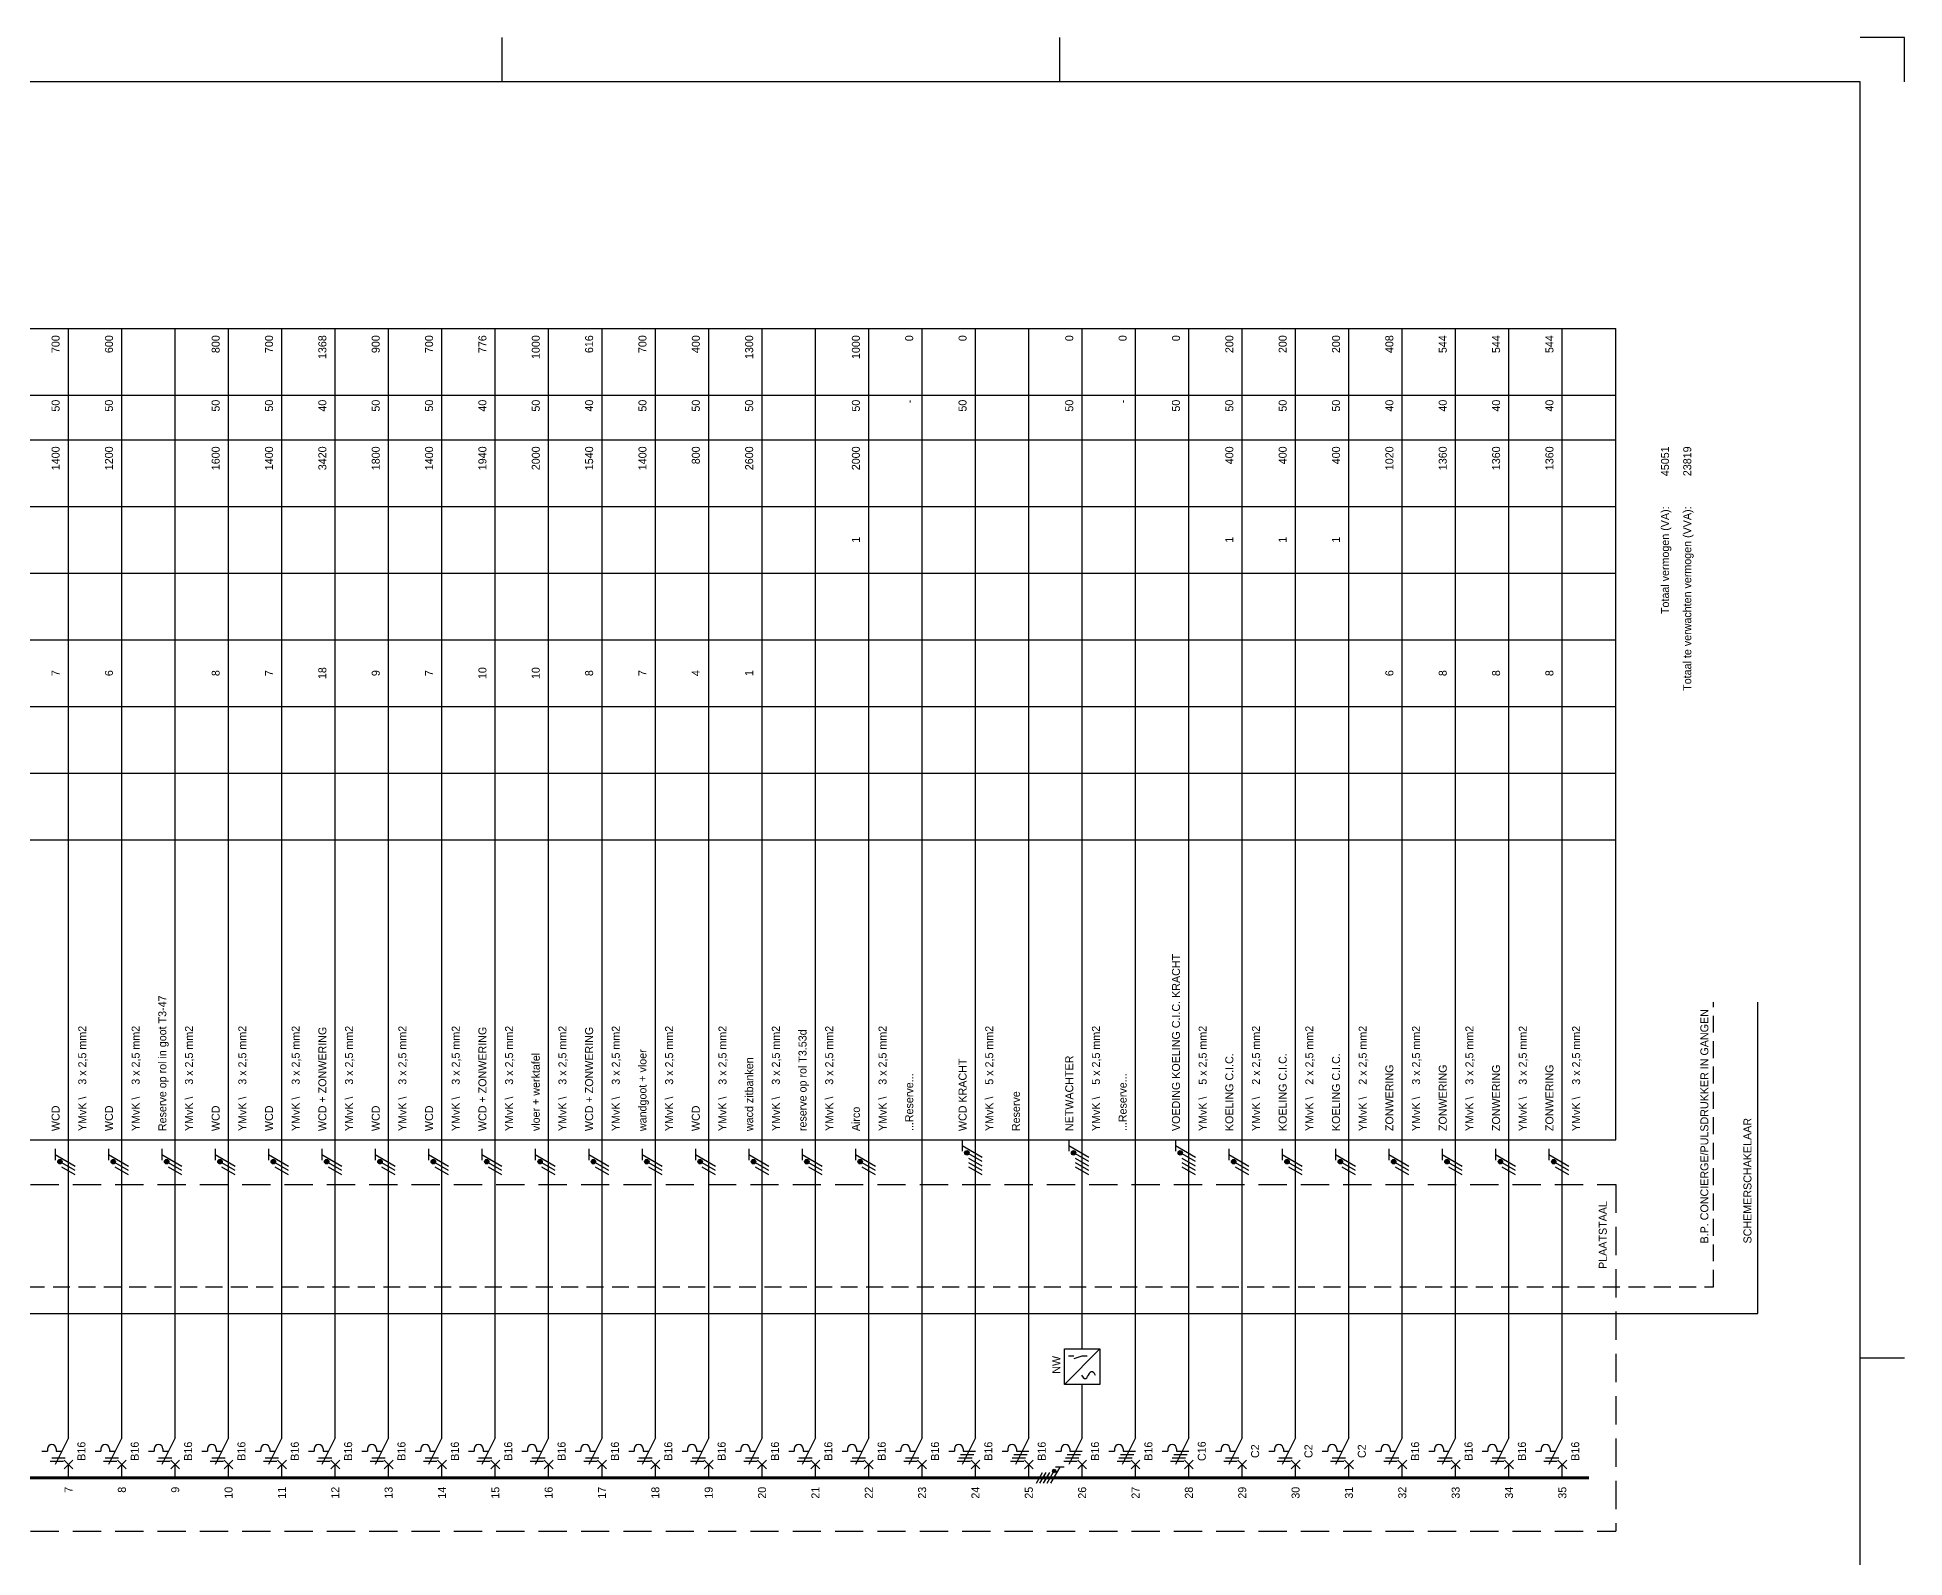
# Model space of a CAD drawing. Header units: millimetres. Extents: x 0 to 841, y 0 to 594.
# Drawn here: x 421 to 841, y 252.1 to 594 of the extents above; entities that cross this region are included whole.
import ezdxf
from ezdxf.enums import TextEntityAlignment as Align

# ---------------------------------------------------------------- set-up
doc = ezdxf.new("R2010")
doc.units = ezdxf.units.MM
doc.linetypes.add('DASHED', pattern=[19.05, 12.7, -6.35])
doc.linetypes.add('HIDDEN', pattern=[9.525, 6.35, -3.175])
doc.layers.get('0').update_dxf_attribs({"linetype": 'CONTINUOUS'})
for name, color, linetype in [('00kad018', 1, 'CONTINUOUS'), ('00kad070', 5, 'CONTINUOUS'), ('BL$2----_KADER', 7, 'CONTINUOUS'), ('EL$1----', 3, 'CONTINUOUS'), ('EL$1----_LK2+3', 3, 'CONTINUOUS')]:
    doc.layers.add(name, color=color, linetype=linetype)
doc.styles.add('BURO-018', font='BUROFONT', dxfattribs={"height": 1.8})

# ---------------------------------------------------------------- blocks, each defined once
blk = doc.blocks.new('a1-windesheim-hor')
at = {"layer": '00kad018', "color": 1}
for p, q in [((525.5, 594), (525.5, 584)), ((651, 584), (651, 594)), ((841, 594), (831, 594)), ((841, 584), (841, 594)), ((831, 297), (841, 297))]:
    blk.add_line(p, q, dxfattribs=at)
at = {"layer": '00kad070', "color": 5}
for p, q in [((831, 584), (20, 584)), ((831, 10), (831, 584))]:
    blk.add_line(p, q, dxfattribs=at)
blk = doc.blocks.new('B3')
at = {"color": 0, "linetype": 'Continuous'}
for p, q in [((0, 9), (0, 21)), ((0, 9), (-3, 3)), ((-6, 6), (-4.75, 6)), ((-4.75, 6.5), (-4.75, 6)), ((-3.75, 4.5), (-0.75, 4.5)), ((-2.75, 6.5), (-2.75, 6)), ((-2.75, 6), (-1.5, 6)), ((-4.125, 3.75), (-1.125, 3.75)), ((-1, 4), (1, 2)), ((-1, 2), (1, 4)), ((0, 0), (0, 3))]:
    blk.add_line(p, q, dxfattribs=at)
blk.add_arc((-3.75, 6.5), 1, 0, 180, dxfattribs=at)
at = {"color": 1, "style": 'BURO-018'}
blk.add_attdef('E_VRIJ1', (-3, 12), '', height=1.8, rotation=90, dxfattribs=at)
at = {"color": 1, "linetype": 'Continuous', "style": 'BURO-018'}
blk.add_attdef('E_IIA', text='', height=1.8, rotation=90, dxfattribs=at).set_placement((2, 6), align=Align.TOP_CENTER)
blk = doc.blocks.new('m1')
at = {"color": 0, "linetype": 'Continuous'}
blk.add_line((0, 21), (0, 33), dxfattribs=at)
blk = doc.blocks.new('b1s')
at = {"color": 0, "linetype": 'Continuous'}
blk.add_line((0, 33), (0, 54), dxfattribs=at)
blk = doc.blocks.new('m1s')
at = {"color": 0, "linetype": 'Continuous'}
blk.add_line((0, 54), (0, 66), dxfattribs=at)
blk = doc.blocks.new('B5')
at = {"color": 0, "linetype": 'Continuous'}
for p, q in [((0, 9), (0, 21)), ((0, 9), (-3, 3)), ((-6, 6), (-4.75, 6)), ((-4.75, 6.5), (-4.75, 6)), ((-3.75, 4.5), (-0.75, 4.5)), ((-3.375, 5.25), (-0.375, 5.25)), ((-2.75, 6.5), (-2.75, 6)), ((-2.75, 6), (0, 6)), ((-4.125, 3.75), (-1.125, 3.75)), ((-1, 2), (1, 4)), ((-1, 4), (1, 2)), ((0, 0), (0, 3))]:
    blk.add_line(p, q, dxfattribs=at)
blk.add_arc((-3.75, 6.5), 1, 0, 180, dxfattribs=at)
at = {"color": 1, "style": 'BURO-018'}
blk.add_attdef('E_VRIJ1', (-3, 12), '', height=1.8, rotation=90, dxfattribs=at)
at = {"color": 1, "linetype": 'Continuous', "style": 'BURO-018'}
blk.add_attdef('E_IIA', text='', height=1.8, rotation=90, dxfattribs=at).set_placement((2, 6), align=Align.TOP_CENTER)
blk = doc.blocks.new('111104')
at = {"color": 0, "linetype": 'Continuous'}
for p, q in [((-3, 6.98), (-3, 4.48)), ((-3, 5.73), (1.5, 3.13)), ((1.5, 2.13), (-1.5, 3.87)), ((1.5, 1.13), (-1.5, 2.87)), ((1.5, 0.13), (-1.5, 1.87)), ((1.5, -0.87), (-1.5, 0.87))]:
    blk.add_line(p, q, dxfattribs=at)
at = {"color": 0, "linetype": 'Continuous', "const_width": 0.5}
blk.add_lwpolyline([(-1.68, 4.12, 1), (-2.18, 4.12, 1)], format="xyb", close=True, dxfattribs=at)
at = {"color": 0, "linetype": 'Continuous'}
blk.add_circle((-1.93, 4.12), 0.5, dxfattribs=at)
blk = doc.blocks.new('020209')
at = {"color": 0, "linetype": 'Continuous'}
blk.add_lwpolyline([(-3, 0), (-2.31, 1.05), (-1.72, 1.53), (-1.22, 1.55), (-0.78, 1.22), (-0.38, 0.67), (0, 0), (0.38, -0.67), (0.78, -1.22), (1.22, -1.55), (1.72, -1.53), (2.31, -1.05), (3, 0)], dxfattribs=at)
blk = doc.blocks.new('L3')
at = {"color": 0, "linetype": 'Continuous'}
for p, q in [((-3, 75.98), (-3, 73.48)), ((-3, 74.73), (1.5, 72.13)), ((1.5, 71.13), (-1.5, 72.87)), ((1.5, 70.13), (-1.5, 71.87)), ((1.5, 69.13), (-1.5, 70.87)), ((1.5, 68.13), (-1.5, 69.87))]:
    blk.add_line(p, q, dxfattribs=at)
at = {"color": 0, "linetype": 'Continuous', "const_width": 0.5}
blk.add_lwpolyline([(-1.68, 73.12, 1), (-2.18, 73.12, 1)], format="xyb", close=True, dxfattribs=at)
at = {"color": 0, "linetype": 'Continuous'}
blk.add_circle((-1.93, 73.12), 0.5, dxfattribs=at)
blk = doc.blocks.new('L1')
at = {"color": 0, "linetype": 'Continuous'}
for p, q in [((-3, 73.98), (-3, 71.48)), ((-3, 72.73), (1.5, 70.13)), ((1.5, 69.13), (-1.5, 70.87)), ((1.5, 68.13), (-1.5, 69.87))]:
    blk.add_line(p, q, dxfattribs=at)
at = {"color": 0, "linetype": 'Continuous', "const_width": 0.5}
blk.add_lwpolyline([(-1.68, 71.12, 1), (-2.18, 71.12, 1)], format="xyb", close=True, dxfattribs=at)
at = {"color": 0, "linetype": 'Continuous'}
blk.add_circle((-1.93, 71.12), 0.5, dxfattribs=at)

msp = doc.modelspace()

# ---------------------------------------------------------------- linework, layer by layer
at = {"layer": 'EL$1----', "linetype": 'DASHED', "ltscale": 0.3}
for p, q in [((798, 313), (798, 377)), ((264.5, 313), (798, 313))]:
    msp.add_line(p, q, dxfattribs=at)
at = {"layer": 'EL$1----'}
for p, q in [((808, 307), (808, 377)), ((324.5, 307), (808, 307)), ((656, 299), (656, 303)), ((652, 291), (660, 299))]:
    msp.add_line(p, q, dxfattribs=at)
at = {"layer": 'EL$1----', "linetype": 'Continuous'}
for p, q in [((654.15, 297.38), (652.95, 297.38)), ((655.95, 297.38), (654.15, 296.78)), ((657.15, 297.38), (655.95, 297.38))]:
    msp.add_line(p, q, dxfattribs=at)
at = {"layer": 'EL$1----'}
msp.add_lwpolyline([(652, 291), (652, 299), (660, 299), (660, 291)], close=True, dxfattribs=at)
at = {"layer": 'EL$1----_LK2+3', "color": 1}
for p, q in [((226, 528.5), (776, 528.5)), ((776, 346), (776, 528.5)), ((226, 513.5), (776, 513.5)), ((226, 503.5), (776, 503.5)), ((226, 488.5), (776, 488.5)), ((226, 473.5), (776, 473.5)), ((226, 458.5), (776, 458.5)), ((226, 443.5), (776, 443.5)), ((226, 428.5), (776, 428.5)), ((226, 413.5), (776, 413.5)), ((226, 346), (776, 346))]:
    msp.add_line(p, q, dxfattribs=at)
at = {"layer": 'EL$1----_LK2+3'}
for p, q in [((428, 336), (428, 528.5)), ((440, 336), (440, 528.5)), ((452, 336), (452, 528.5)), ((464, 336), (464, 528.5)), ((476, 336), (476, 528.5)), ((488, 336), (488, 528.5)), ((500, 336), (500, 528.5)), ((512, 336), (512, 528.5)), ((524, 336), (524, 528.5)), ((536, 336), (536, 528.5)), ((548, 336), (548, 528.5)), ((560, 336), (560, 528.5)), ((572, 336), (572, 528.5)), ((584, 336), (584, 528.5)), ((596, 336), (596, 528.5)), ((608, 336), (608, 528.5)), ((620, 336), (620, 528.5)), ((632, 336), (632, 528.5)), ((644, 336), (644, 528.5)), ((656, 336), (656, 528.5)), ((668, 336), (668, 528.5)), ((680, 336), (680, 528.5)), ((692, 336), (692, 528.5)), ((704, 336), (704, 528.5)), ((716, 336), (716, 528.5)), ((728, 336), (728, 528.5)), ((740, 336), (740, 528.5)), ((752, 336), (752, 528.5)), ((764, 336), (764, 528.5))]:
    msp.add_line(p, q, dxfattribs=at)
at = {"layer": 'EL$1----_LK2+3', "color": 1, "linetype": 'HIDDEN'}
for p, q in [((248, 336), (776, 336)), ((776, 336), (776, 258)), ((248, 258), (776, 258))]:
    msp.add_line(p, q, dxfattribs=at)
at = {"layer": 'EL$1----_LK2+3'}
for points in [[(422, 270, 0.7, 0.7, 0), (410, 270, 0.7, 0.7, 0)], [(434, 270, 0.7, 0.7, 0), (422, 270, 0.7, 0.7, 0)], [(446, 270, 0.7, 0.7, 0), (434, 270, 0.7, 0.7, 0)], [(458, 270, 0.7, 0.7, 0), (446, 270, 0.7, 0.7, 0)], [(470, 270, 0.7, 0.7, 0), (458, 270, 0.7, 0.7, 0)], [(482, 270, 0.7, 0.7, 0), (470, 270, 0.7, 0.7, 0)], [(494, 270, 0.7, 0.7, 0), (482, 270, 0.7, 0.7, 0)], [(506, 270, 0.7, 0.7, 0), (494, 270, 0.7, 0.7, 0)], [(518, 270, 0.7, 0.7, 0), (506, 270, 0.7, 0.7, 0)], [(530, 270, 0.7, 0.7, 0), (518, 270, 0.7, 0.7, 0)], [(542, 270, 0.7, 0.7, 0), (530, 270, 0.7, 0.7, 0)], [(554, 270, 0.7, 0.7, 0), (542, 270, 0.7, 0.7, 0)], [(566, 270, 0.7, 0.7, 0), (554, 270, 0.7, 0.7, 0)], [(578, 270, 0.7, 0.7, 0), (566, 270, 0.7, 0.7, 0)], [(590, 270, 0.7, 0.7, 0), (578, 270, 0.7, 0.7, 0)], [(602, 270, 0.7, 0.7, 0), (590, 270, 0.7, 0.7, 0)], [(614, 270, 0.7, 0.7, 0), (602, 270, 0.7, 0.7, 0)], [(626, 270, 0.7, 0.7, 0), (614, 270, 0.7, 0.7, 0)], [(638, 270, 0.7, 0.7, 0), (626, 270, 0.7, 0.7, 0)], [(650, 270, 0.7, 0.7, 0), (638, 270, 0.7, 0.7, 0)], [(662, 270, 0.7, 0.7, 0), (650, 270, 0.7, 0.7, 0)], [(674, 270, 0.7, 0.7, 0), (662, 270, 0.7, 0.7, 0)], [(686, 270, 0.7, 0.7, 0), (674, 270, 0.7, 0.7, 0)], [(698, 270, 0.7, 0.7, 0), (686, 270, 0.7, 0.7, 0)], [(710, 270, 0.7, 0.7, 0), (698, 270, 0.7, 0.7, 0)], [(722, 270, 0.7, 0.7, 0), (710, 270, 0.7, 0.7, 0)], [(734, 270, 0.7, 0.7, 0), (722, 270, 0.7, 0.7, 0)], [(746, 270, 0.7, 0.7, 0), (734, 270, 0.7, 0.7, 0)], [(758, 270, 0.7, 0.7, 0), (746, 270, 0.7, 0.7, 0)], [(770, 270, 0.7, 0.7, 0), (758, 270, 0.7, 0.7, 0)]]:
    msp.add_lwpolyline(points, format="xyseb", dxfattribs=at)

# ---------------------------------------------------------------- block references
at = {"layer": 'BL$2----_KADER'}
msp.add_blockref('a1-windesheim-hor', (0, 0), dxfattribs=at)
at = {"layer": 'EL$1----'}
for name, p in [('L3', (632, 270)), ('L3', (656, 270)), ('L3', (680, 270)), ('L1', (428, 270)), ('L1', (440, 270)), ('L1', (452, 270)), ('L1', (464, 270)), ('L1', (476, 270)), ('L1', (488, 270)), ('L1', (500, 270)), ('L1', (512, 270)), ('L1', (524, 270)), ('L1', (536, 270)), ('L1', (548, 270)), ('L1', (560, 270)), ('L1', (572, 270)), ('L1', (584, 270)), ('L1', (596, 270)), ('L1', (608, 270)), ('L1', (692, 270)), ('L1', (704, 270)), ('L1', (716, 270)), ('L1', (728, 270)), ('L1', (740, 270)), ('L1', (752, 270)), ('L1', (764, 270))]:
    msp.add_blockref(name, p, dxfattribs=at)
for name, p, xscale, yscale, zscale, rotation in [('020209', (657.42, 293.13), -0.5120000000000005, 0.5120000000000005, 0.5120000000000001, 180), ('111104', (646.4, 270), 0.8, 0.8, 0.8, 269.9999999999999)]:
    msp.add_blockref(name, p, dxfattribs=dict(at, xscale=xscale, yscale=yscale, zscale=zscale, rotation=rotation))
at = {"layer": 'EL$1----_LK2+3'}
for name, p in [('m1s', (428, 270)), ('m1s', (440, 270)), ('m1s', (452, 270)), ('m1s', (464, 270)), ('m1s', (476, 270)), ('m1s', (488, 270)), ('m1s', (500, 270)), ('m1s', (512, 270)), ('m1s', (524, 270)), ('m1s', (536, 270)), ('m1s', (548, 270)), ('m1s', (560, 270)), ('m1s', (572, 270)), ('m1s', (584, 270)), ('m1s', (596, 270)), ('m1s', (608, 270)), ('m1s', (620, 270)), ('m1s', (632, 270)), ('m1s', (644, 270)), ('m1s', (656, 270)), ('m1s', (668, 270)), ('m1s', (680, 270)), ('m1s', (692, 270)), ('m1s', (704, 270)), ('m1s', (716, 270)), ('m1s', (728, 270)), ('m1s', (740, 270)), ('m1s', (752, 270)), ('m1s', (764, 270)), ('b1s', (428, 270)), ('b1s', (440, 270)), ('b1s', (452, 270)), ('b1s', (464, 270)), ('b1s', (476, 270)), ('b1s', (488, 270)), ('b1s', (500, 270)), ('b1s', (512, 270)), ('b1s', (524, 270)), ('b1s', (536, 270)), ('b1s', (548, 270)), ('b1s', (560, 270)), ('b1s', (572, 270)), ('b1s', (584, 270)), ('b1s', (596, 270)), ('b1s', (608, 270)), ('b1s', (620, 270)), ('b1s', (632, 270)), ('b1s', (644, 270)), ('b1s', (656, 270)), ('b1s', (668, 270)), ('b1s', (680, 270)), ('b1s', (692, 270)), ('b1s', (704, 270)), ('b1s', (716, 270)), ('b1s', (728, 270)), ('b1s', (740, 270)), ('b1s', (752, 270)), ('b1s', (764, 270)), ('m1', (428, 270)), ('m1', (440, 270)), ('m1', (452, 270)), ('m1', (464, 270)), ('m1', (476, 270)), ('m1', (488, 270)), ('m1', (500, 270)), ('m1', (512, 270)), ('m1', (524, 270)), ('m1', (536, 270)), ('m1', (548, 270)), ('m1', (560, 270)), ('m1', (572, 270)), ('m1', (584, 270)), ('m1', (596, 270)), ('m1', (608, 270)), ('m1', (620, 270)), ('m1', (632, 270)), ('m1', (644, 270)), ('m1', (668, 270)), ('m1', (680, 270)), ('m1', (692, 270)), ('m1', (704, 270)), ('m1', (716, 270)), ('m1', (728, 270)), ('m1', (740, 270)), ('m1', (752, 270)), ('m1', (764, 270))]:
    msp.add_blockref(name, p, dxfattribs=at)
for name, p, values in [('B3', (428, 270), {'E_IIA': 'B16'}), ('B3', (440, 270), {'E_IIA': 'B16'}), ('B3', (452, 270), {'E_IIA': 'B16'}), ('B3', (464, 270), {'E_IIA': 'B16'}), ('B3', (476, 270), {'E_IIA': 'B16'}), ('B3', (488, 270), {'E_IIA': 'B16'}), ('B3', (500, 270), {'E_IIA': 'B16'}), ('B3', (512, 270), {'E_IIA': 'B16'}), ('B3', (524, 270), {'E_IIA': 'B16'}), ('B3', (536, 270), {'E_IIA': 'B16'}), ('B3', (548, 270), {'E_IIA': 'B16'}), ('B3', (560, 270), {'E_IIA': 'B16'}), ('B3', (572, 270), {'E_IIA': 'B16'}), ('B3', (584, 270), {'E_IIA': 'B16'}), ('B3', (596, 270), {'E_IIA': 'B16'}), ('B3', (608, 270), {'E_IIA': 'B16'}), ('B3', (620, 270), {'E_IIA': 'B16'}), ('B5', (632, 270), {'E_IIA': 'B16'}), ('B5', (644, 270), {'E_IIA': 'B16'}), ('B5', (656, 270), {'E_IIA': 'B16'}), ('B5', (668, 270), {'E_IIA': 'B16'}), ('B5', (680, 270), {'E_IIA': 'C16'}), ('B3', (692, 270), {'E_IIA': 'C2'}), ('B3', (704, 270), {'E_IIA': 'C2'}), ('B3', (716, 270), {'E_IIA': 'C2'}), ('B3', (728, 270), {'E_IIA': 'B16'}), ('B3', (740, 270), {'E_IIA': 'B16'}), ('B3', (752, 270), {'E_IIA': 'B16'}), ('B3', (764, 270), {'E_IIA': 'B16'})]:
    msp.add_blockref(name, p, dxfattribs=at).add_auto_attribs(values)

# ---------------------------------------------------------------- texts
at = {"layer": 'EL$1----', "color": 1, "style": 'BURO-018'}
for s, p in [('B.P. CONCIERGE/PULSDRUKKER IN GANGEN', (796.85, 322.73)), ('SCHEMERSCHAKELAAR', (806.54, 322.73)), ('PLAATSTAAL', (774, 317)), ('NW', (651.07, 293.42))]:
    msp.add_text(s, height=1.8, rotation=90, dxfattribs=at).set_placement(p)
at = {"layer": 'EL$1----_LK2+3', "color": 1, "style": 'BURO-018'}
for s, p in [('700', (426, 527)), ('600', (438, 527)), ('800', (462, 527)), ('700', (474, 527)), ('1368', (486, 527)), ('900', (498, 527)), ('700', (510, 527)), ('776', (522, 527)), ('1000', (534, 527)), ('616', (546, 527)), ('700', (558, 527)), ('400', (570, 527)), ('1300', (582, 527)), ('1000', (606, 527)), ('0', (618, 527)), ('0', (630, 527)), ('0', (654, 527)), ('0', (666, 527)), ('0', (678, 527)), ('200', (690, 527)), ('200', (702, 527)), ('200', (714, 527)), ('408', (726, 527)), ('544', (738, 527)), ('544', (750, 527)), ('544', (762, 527)), ('50', (426, 512.5)), ('50', (438, 512.5)), ('50', (462, 512.5)), ('50', (474, 512.5)), ('40', (486, 512.5)), ('50', (498, 512.5)), ('50', (510, 512.5)), ('40', (522, 512.5)), ('50', (534, 512.5)), ('40', (546, 512.5)), ('50', (558, 512.5)), ('50', (570, 512.5)), ('50', (582, 512.5)), ('50', (606, 512.5)), ('-', (618, 512.5)), ('50', (630, 512.5)), ('50', (654, 512.5)), ('-', (666, 512.5)), ('50', (678, 512.5)), ('50', (690, 512.5)), ('50', (702, 512.5)), ('50', (714, 512.5)), ('40', (726, 512.5)), ('40', (738, 512.5)), ('40', (750, 512.5)), ('40', (762, 512.5)), ('1400', (426, 502)), ('1200', (438, 502)), ('1600', (462, 502)), ('1400', (474, 502)), ('3420', (486, 502)), ('1800', (498, 502)), ('1400', (510, 502)), ('1940', (522, 502)), ('2000', (534, 502)), ('1540', (546, 502)), ('1400', (558, 502)), ('800', (570, 502)), ('2600', (582, 502)), ('2000', (606, 502)), ('400', (690, 502)), ('400', (702, 502)), ('400', (714, 502)), ('1020', (726, 502)), ('1360', (738, 502)), ('1360', (750, 502)), ('1360', (762, 502)), ('45051', (788, 502)), ('23819', (793, 502)), ('Totaal vermogen (VA):', (788, 488.5)), ('Totaal te verwachten vermogen (VVA):', (793, 488.5))]:
    msp.add_text(s, height=1.8, rotation=90, dxfattribs=at).set_placement(p, align=Align.RIGHT)
for s, p in [('1', (606, 481)), ('1', (690, 481)), ('1', (702, 481)), ('1', (714, 481)), ('7', (426, 451)), ('6', (438, 451)), ('8', (462, 451)), ('7', (474, 451)), ('18', (486, 451)), ('9', (498, 451)), ('7', (510, 451)), ('10', (522, 451)), ('10', (534, 451)), ('8', (546, 451)), ('7', (558, 451)), ('4', (570, 451)), ('1', (582, 451)), ('6', (726, 451)), ('8', (738, 451)), ('8', (750, 451)), ('8', (762, 451))]:
    msp.add_text(s, height=1.8, rotation=90, dxfattribs=at).set_placement(p, align=Align.CENTER)
for s, p in [('VOEDING KOELING C.I.C. KRACHT', (678, 348)), ('Reserve op rol in goot T3-47', (450, 348)), ('YMvK \\    3 x 2,5 mm2', (432, 348)), ('YMvK \\    3 x 2,5 mm2', (444, 348)), ('YMvK \\    3 x 2,5 mm2', (456, 348)), ('YMvK \\    3 x 2,5 mm2', (468, 348)), ('YMvK \\    3 x 2,5 mm2', (480, 348)), ('WCD + ZONWERING', (486, 348)), ('YMvK \\    3 x 2,5 mm2', (492, 348)), ('YMvK \\    3 x 2,5 mm2', (504, 348)), ('YMvK \\    3 x 2,5 mm2', (516, 348)), ('WCD + ZONWERING', (522, 348)), ('YMvK \\    3 x 2,5 mm2', (528, 348)), ('YMvK \\    3 x 2,5 mm2', (540, 348)), ('WCD + ZONWERING', (546, 348)), ('YMvK \\    3 x 2,5 mm2', (552, 348)), ('YMvK \\    3 x 2,5 mm2', (564, 348)), ('YMvK \\    3 x 2,5 mm2', (576, 348)), ('YMvK \\    3 x 2,5 mm2', (588, 348)), ('reserve op rol T3.53d', (594, 348)), ('YMvK \\    3 x 2,5 mm2', (600, 348)), ('YMvK \\    3 x 2,5 mm2', (612, 348)), ('YMvK \\    5 x 2,5 mm2', (636, 348)), ('YMvK \\    5 x 2,5 mm2', (660, 348)), ('YMvK \\    5 x 2,5 mm2', (684, 348)), ('YMvK \\    2 x 2,5 mm2', (696, 348)), ('YMvK \\    2 x 2,5 mm2', (708, 348)), ('YMvK \\    2 x 2,5 mm2', (720, 348)), ('YMvK \\    3 x 2,5 mm2', (732, 348)), ('YMvK \\    3 x 2,5 mm2', (744, 348)), ('YMvK \\    3 x 2,5 mm2', (756, 348)), ('YMvK \\    3 x 2,5 mm2', (768, 348)), ('vloer + werktafel', (534, 348)), ('wandgoot + vloer', (558, 348)), ('wacd zitbanken', (582, 348)), ('WCD KRACHT', (630, 348)), ('NETWACHTER', (654, 348)), ('KOELING C.I.C.', (690, 348)), ('KOELING C.I.C.', (702, 348)), ('KOELING C.I.C.', (714, 348)), ('ZONWERING', (726, 348)), ('ZONWERING', (738, 348)), ('ZONWERING', (750, 348)), ('ZONWERING', (762, 348)), ('...Reserve...', (618, 348)), ('...Reserve...', (666, 348)), ('WCD', (426, 348)), ('WCD', (438, 348)), ('WCD', (462, 348)), ('WCD', (474, 348)), ('WCD', (498, 348)), ('WCD', (510, 348)), ('WCD', (570, 348)), ('Airco', (606, 348)), ('Reserve', (642, 348))]:
    msp.add_text(s, height=1.8, rotation=90, dxfattribs=at).set_placement(p)
for s, p in [('7', (428, 268)), ('8', (440, 268)), ('9', (452, 268)), ('10', (464, 268)), ('11', (476, 268)), ('12', (488, 268)), ('13', (500, 268)), ('14', (512, 268)), ('15', (524, 268)), ('16', (536, 268)), ('17', (548, 268)), ('18', (560, 268)), ('19', (572, 268)), ('20', (584, 268)), ('21', (596, 268)), ('22', (608, 268)), ('23', (620, 268)), ('24', (632, 268)), ('25', (644, 268)), ('26', (656, 268)), ('27', (668, 268)), ('28', (680, 268)), ('29', (692, 268)), ('30', (704, 268)), ('31', (716, 268)), ('32', (728, 268)), ('33', (740, 268)), ('34', (752, 268)), ('35', (764, 268))]:
    msp.add_text(s, height=1.8, rotation=90, dxfattribs=at).set_placement(p, align=Align.MIDDLE_RIGHT)

doc.saveas('drawing.dxf')
